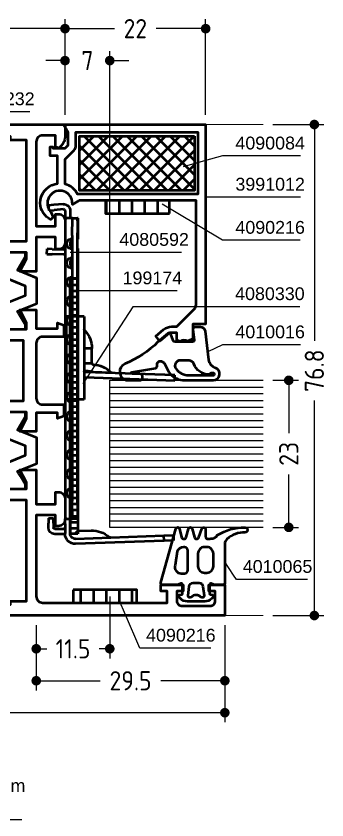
# Model space of a CAD drawing. Header units: millimetres. Extents: x 5 to 241, y 6 to 132.
# Drawn here: x 192.8 to 241.5, y 6 to 131.7 of the extents above; entities that cross this region are included whole.
import ezdxf

# ---------------------------------------------------------------- set-up
doc = ezdxf.new("R2010")
doc.units = ezdxf.units.MM
for name, color, linetype, lineweight in [('AM_5', 3, 'Continuous', 25), ('AM_C', 50, 'Continuous', 50), ('AM_S', 80, 'Continuous', 50), ('Cont2', 2, 'Continuous', 25), ('Cont3', 70, 'Continuous', 18)]:
    doc.layers.add(name, color=color, linetype=linetype, lineweight=lineweight)
doc.layers.add('WBC-GER-ENG', color=7, linetype='Continuous')
doc.styles.add('HBS_DIMTEXTSTYLE', font='isocp.shx')
doc.styles.add('SWISSL', font='swissl.ttf')
doc.dimstyles.new('Konstruktionsschnitt 1-1$0', dxfattribs={"dimscale": 0, "dimtxt": 3, "dimasz": 1.5, "dimexe": 1.5, "dimexo": 1.5, "dimgap": 1.5, "dimtad": 0, "dimdsep": 46, "dimtxsty": 'HBS_DIMTEXTSTYLE', "dimblk": 'PUNKT', "dimcen": 0, "dimclrd": 3, "dimclre": 3, "dimclrt": 2, "dimadec": 1, "dimazin": 2, "dimtfac": 0.7, "dimtofl": 0, "dimtmove": 0, "dimatfit": 3, "dimfxl": 0, "dimtolj": 1, "dimtzin": 0, "dimarcsym": 0})

# ---------------------------------------------------------------- blocks, each defined once
blk = doc.blocks.new('PUNKT')
at = {"color": 0, "linetype": 'Continuous'}
blk.add_line((-0.5, 0), (-1, 0), dxfattribs=at)
at = {"color": 0, "linetype": 'Continuous', "const_width": 0.5}
blk.add_lwpolyline([(-0.25, 0, 1), (0.25, 0, 1)], format="xyb", close=True, dxfattribs=at)
blk = doc.blocks.new('*D5')
at = {"layer": 'AM_5', "color": 3, "lineweight": -2, "transparency": 16777216}
for p, q in [((233, 74.76), (237, 74.76)), ((235.5, 73.26), (235.5, 66.51)), ((235.5, 53.26), (235.5, 60.01)), ((233, 51.76), (237, 51.76))]:
    blk.add_line(p, q, dxfattribs=at)
at = {"layer": 'AM_5', "color": 3, "lineweight": -2, "transparency": 16777216, "xscale": 1.5, "yscale": 1.5, "zscale": 1.5}
for p, rotation in [((235.5, 74.76), 90), ((235.5, 51.76), 270)]:
    blk.add_blockref('PUNKT', p, dxfattribs=dict(at, rotation=rotation))
at = {"layer": 'AM_5', "color": 2, "transparency": 16777216, "insert": (235.5, 63.26), "char_height": 3, "attachment_point": 5, "rotation": 90, "style": 'HBS_DIMTEXTSTYLE'}
blk.add_mtext('\\A1;23', dxfattribs=at)
blk = doc.blocks.new('*D6')
at = {"layer": 'AM_5', "color": 3, "lineweight": -2, "transparency": 16777216}
for p, q in [((233, 114.77), (241, 114.77)), ((239.5, 113.27), (239.5, 80.92)), ((239.5, 39.47), (239.5, 71.62)), ((233, 37.97), (241, 37.97))]:
    blk.add_line(p, q, dxfattribs=at)
at = {"layer": 'AM_5', "color": 3, "lineweight": -2, "transparency": 16777216, "xscale": 1.5, "yscale": 1.5, "zscale": 1.5}
for p, rotation in [((239.5, 114.77), 90), ((239.5, 37.97), 270)]:
    blk.add_blockref('PUNKT', p, dxfattribs=dict(at, rotation=rotation))
at = {"layer": 'AM_5', "color": 2, "transparency": 16777216, "insert": (239.5, 76.27), "char_height": 3, "attachment_point": 5, "rotation": 90, "style": 'HBS_DIMTEXTSTYLE'}
blk.add_mtext('\\A1;76.8', dxfattribs=at)
blk = doc.blocks.new('*D7')
at = {"layer": 'AM_5', "color": 3, "lineweight": -2, "transparency": 16777216}
for p, q in [((207.5, 40.96), (207.5, 31.27)), ((196, 36.47), (196, 31.27)), ((197.5, 32.77), (197.64, 32.77)), ((206, 32.77), (205.86, 32.77))]:
    blk.add_line(p, q, dxfattribs=at)
at = {"layer": 'AM_5', "color": 3, "lineweight": -2, "transparency": 16777216, "xscale": 1.5, "yscale": 1.5, "zscale": 1.5, "rotation": 180}
blk.add_blockref('PUNKT', (196, 32.77), dxfattribs=at)
at = {"layer": 'AM_5', "color": 3, "lineweight": -2, "transparency": 16777216, "xscale": 1.5, "yscale": 1.5, "zscale": 1.5}
blk.add_blockref('PUNKT', (207.5, 32.77), dxfattribs=at)
at = {"layer": 'AM_5', "color": 2, "transparency": 16777216, "insert": (201.75, 32.77), "char_height": 3, "attachment_point": 5, "style": 'HBS_DIMTEXTSTYLE'}
blk.add_mtext('\\A1;11.5', dxfattribs=at)
blk = doc.blocks.new('*D8')
at = {"layer": 'AM_5', "color": 3, "lineweight": -2, "transparency": 16777216}
for p, q in [((196, 36.47), (196, 26.27)), ((225.5, 36.47), (225.5, 26.27)), ((197.5, 27.77), (205.99, 27.77)), ((224, 27.77), (215.51, 27.77))]:
    blk.add_line(p, q, dxfattribs=at)
at = {"layer": 'AM_5', "color": 3, "lineweight": -2, "transparency": 16777216, "xscale": 1.5, "yscale": 1.5, "zscale": 1.5, "rotation": 180}
blk.add_blockref('PUNKT', (196, 27.77), dxfattribs=at)
at = {"layer": 'AM_5', "color": 3, "lineweight": -2, "transparency": 16777216, "xscale": 1.5, "yscale": 1.5, "zscale": 1.5}
blk.add_blockref('PUNKT', (225.5, 27.77), dxfattribs=at)
at = {"layer": 'AM_5', "color": 2, "transparency": 16777216, "insert": (210.75, 27.77), "char_height": 3, "attachment_point": 5, "style": 'HBS_DIMTEXTSTYLE'}
blk.add_mtext('\\A1;29.5', dxfattribs=at)
blk = doc.blocks.new('*D9')
at = {"layer": 'AM_5', "color": 3, "lineweight": -2, "transparency": 16777216}
for p, q in [((123.5, 36.47), (123.5, 21.27)), ((225.5, 36.47), (225.5, 21.27)), ((125, 22.77), (170.51, 22.77)), ((224, 22.77), (178.49, 22.77))]:
    blk.add_line(p, q, dxfattribs=at)
at = {"layer": 'AM_5', "color": 3, "lineweight": -2, "transparency": 16777216, "xscale": 1.5, "yscale": 1.5, "zscale": 1.5, "rotation": 180}
blk.add_blockref('PUNKT', (123.5, 22.77), dxfattribs=at)
at = {"layer": 'AM_5', "color": 3, "lineweight": -2, "transparency": 16777216, "xscale": 1.5, "yscale": 1.5, "zscale": 1.5}
blk.add_blockref('PUNKT', (225.5, 22.77), dxfattribs=at)
at = {"layer": 'AM_5', "color": 2, "transparency": 16777216, "insert": (174.5, 22.77), "char_height": 3, "attachment_point": 5, "style": 'HBS_DIMTEXTSTYLE'}
blk.add_mtext('\\A1;102', dxfattribs=at)
blk = doc.blocks.new('*D10')
at = {"layer": 'AM_5', "color": 3, "lineweight": -2, "transparency": 16777216}
for p, q in [((200.5, 116.27), (200.5, 126.27)), ((207.5, 76.26), (207.5, 126.27)), ((199, 124.77), (197.5, 124.77)), ((209, 124.77), (210.5, 124.77))]:
    blk.add_line(p, q, dxfattribs=at)
at = {"layer": 'AM_5', "color": 3, "lineweight": -2, "transparency": 16777216, "xscale": 1.5, "yscale": 1.5, "zscale": 1.5}
blk.add_blockref('PUNKT', (200.5, 124.77), dxfattribs=at)
at = {"layer": 'AM_5', "color": 3, "lineweight": -2, "transparency": 16777216, "xscale": 1.5, "yscale": 1.5, "zscale": 1.5, "rotation": 180}
blk.add_blockref('PUNKT', (207.5, 124.77), dxfattribs=at)
at = {"layer": 'AM_5', "color": 2, "transparency": 16777216, "insert": (204, 124.77), "char_height": 3, "attachment_point": 5, "style": 'HBS_DIMTEXTSTYLE'}
blk.add_mtext('\\A1;7', dxfattribs=at)
blk = doc.blocks.new('*D11')
at = {"layer": 'AM_5', "color": 3, "lineweight": -2, "transparency": 16777216}
for p, q in [((200.5, 116.27), (200.5, 131.27)), ((222.5, 116.27), (222.5, 131.27)), ((202, 129.77), (208.22, 129.77)), ((221, 129.77), (214.78, 129.77))]:
    blk.add_line(p, q, dxfattribs=at)
at = {"layer": 'AM_5', "color": 3, "lineweight": -2, "transparency": 16777216, "xscale": 1.5, "yscale": 1.5, "zscale": 1.5, "rotation": 180}
blk.add_blockref('PUNKT', (200.5, 129.77), dxfattribs=at)
at = {"layer": 'AM_5', "color": 3, "lineweight": -2, "transparency": 16777216, "xscale": 1.5, "yscale": 1.5, "zscale": 1.5}
blk.add_blockref('PUNKT', (222.5, 129.77), dxfattribs=at)
at = {"layer": 'AM_5', "color": 2, "transparency": 16777216, "insert": (211.5, 129.77), "char_height": 3, "attachment_point": 5, "style": 'HBS_DIMTEXTSTYLE'}
blk.add_mtext('\\A1;22', dxfattribs=at)
blk = doc.blocks.new('*D12')
at = {"layer": 'AM_5', "color": 3, "lineweight": -2, "transparency": 16777216}
for p, q in [((148.5, 116.27), (148.5, 131.27)), ((200.5, 116.27), (200.5, 131.27)), ((150, 129.77), (171.26, 129.77)), ((199, 129.77), (177.74, 129.77))]:
    blk.add_line(p, q, dxfattribs=at)
at = {"layer": 'AM_5', "color": 3, "lineweight": -2, "transparency": 16777216, "xscale": 1.5, "yscale": 1.5, "zscale": 1.5, "rotation": 180}
blk.add_blockref('PUNKT', (148.5, 129.77), dxfattribs=at)
at = {"layer": 'AM_5', "color": 3, "lineweight": -2, "transparency": 16777216, "xscale": 1.5, "yscale": 1.5, "zscale": 1.5}
blk.add_blockref('PUNKT', (200.5, 129.77), dxfattribs=at)
at = {"layer": 'AM_5', "color": 2, "transparency": 16777216, "insert": (174.5, 129.77), "char_height": 3, "attachment_point": 5, "style": 'HBS_DIMTEXTSTYLE'}
blk.add_mtext('\\A1;52', dxfattribs=at)
blk = doc.blocks.new('*S49')
at = {"layer": 'AM_5', "color": 3, "linetype": 'Continuous'}
blk.add_line((225.11, 80.29), (222.84, 79.24), dxfattribs=at)
at = {"layer": 'AM_5', "color": 3}
for p, q in [((225.15, 80.31), (225.11, 80.29)), ((237.31, 80.31), (225.15, 80.31))]:
    blk.add_line(p, q, dxfattribs=at)
at = {"layer": 'AM_5', "color": 2, "insert": (227.15, 81.31), "char_height": 2, "attachment_point": 7, "style": 'SWISSL'}
blk.add_mtext('4010016', dxfattribs=at)
blk = doc.blocks.new('*S50')
at = {"layer": 'AM_5', "color": 3, "linetype": 'Continuous'}
blk.add_line((203.8, 94.77), (201.3, 94.77), dxfattribs=at)
at = {"layer": 'AM_5', "color": 3}
blk.add_line((218.7, 94.77), (203.8, 94.77), dxfattribs=at)
at = {"layer": 'AM_5', "color": 2, "insert": (209, 95.77), "char_height": 2, "attachment_point": 7, "style": 'SWISSL'}
blk.add_mtext('4080592', dxfattribs=at)
blk = doc.blocks.new('*S51')
at = {"layer": 'AM_5', "color": 3, "linetype": 'Continuous'}
blk.add_line((226.87, 44.29), (225.5, 46.38), dxfattribs=at)
at = {"layer": 'AM_5', "color": 3}
for p, q in [((227.31, 43.62), (226.87, 44.29)), ((238.44, 43.62), (227.31, 43.62))]:
    blk.add_line(p, q, dxfattribs=at)
at = {"layer": 'AM_5', "color": 2, "insert": (228.31, 44.62), "char_height": 2, "attachment_point": 7, "style": 'SWISSL'}
blk.add_mtext('4010065', dxfattribs=at)
blk = doc.blocks.new('*U14', base_point=(148.23, 124))
for p, q in [((148.23, 145.95), (172.23, 145.95)), ((148.23, 144.91), (172.23, 144.91)), ((148.23, 143.86), (172.23, 143.86)), ((148.23, 142.82), (172.23, 142.82)), ((148.23, 141.77), (172.23, 141.77)), ((148.23, 140.72), (172.23, 140.72)), ((148.23, 139.68), (172.23, 139.68)), ((148.23, 138.63), (172.23, 138.63)), ((148.23, 137.59), (172.23, 137.59)), ((148.23, 136.54), (172.23, 136.54)), ((148.23, 135.5), (172.23, 135.5)), ((148.23, 134.45), (172.23, 134.45)), ((148.23, 133.41), (172.23, 133.41)), ((148.23, 132.36), (172.23, 132.36)), ((148.23, 131.32), (172.23, 131.32)), ((148.23, 130.27), (172.23, 130.27)), ((148.23, 129.22), (172.23, 129.22)), ((148.23, 128.18), (172.23, 128.18)), ((148.23, 127.13), (172.23, 127.13)), ((148.23, 126.09), (172.23, 126.09)), ((148.23, 125.04), (172.23, 125.04))]:
    blk.add_line(p, q)
blk.add_lwpolyline([(172.23, 124), (148.23, 124), (148.23, 147), (172.23, 147)])
blk = doc.blocks.new('*S52')
at = {"layer": 'AM_5', "color": 3, "linetype": 'Continuous'}
blk.add_line((209.95, 38.08), (208.97, 40.38), dxfattribs=at)
at = {"layer": 'AM_5', "color": 3}
for p, q in [((212.18, 32.87), (209.95, 38.08)), ((223.33, 32.87), (212.18, 32.87))]:
    blk.add_line(p, q, dxfattribs=at)
at = {"layer": 'AM_5', "color": 2, "insert": (213.18, 33.87), "char_height": 2, "attachment_point": 7, "style": 'SWISSL'}
blk.add_mtext('4090216', dxfattribs=at)
blk = doc.blocks.new('*S53')
at = {"layer": 'AM_5', "color": 3, "linetype": 'Continuous'}
blk.add_line((225, 103.41), (222.5, 103.41), dxfattribs=at)
at = {"layer": 'AM_5', "color": 3}
for p, q in [((225.15, 103.41), (225, 103.41)), ((237.31, 103.41), (225.15, 103.41))]:
    blk.add_line(p, q, dxfattribs=at)
at = {"layer": 'AM_5', "color": 2, "insert": (227.15, 104.41), "char_height": 2, "attachment_point": 7, "style": 'SWISSL'}
blk.add_mtext('3991012', dxfattribs=at)
blk = doc.blocks.new('*S54')
at = {"layer": 'AM_5', "color": 3}
for p, q in [((225.15, 109.85), (221.4, 108.81)), ((237.31, 109.85), (225.15, 109.85))]:
    blk.add_line(p, q, dxfattribs=at)
at = {"layer": 'AM_5', "color": 3, "linetype": 'Continuous'}
blk.add_line((221.4, 108.81), (218.99, 108.14), dxfattribs=at)
at = {"layer": 'AM_5', "color": 2, "insert": (227.15, 110.85), "char_height": 2, "attachment_point": 7, "style": 'SWISSL'}
blk.add_mtext('4090084', dxfattribs=at)
blk = doc.blocks.new('*S55')
at = {"layer": 'AM_5', "color": 3, "linetype": 'Continuous'}
blk.add_line((217.87, 101.01), (215.72, 102.29), dxfattribs=at)
at = {"layer": 'AM_5', "color": 3}
for p, q in [((225.15, 96.66), (217.87, 101.01)), ((237.3, 96.66), (225.15, 96.66))]:
    blk.add_line(p, q, dxfattribs=at)
at = {"layer": 'AM_5', "color": 2, "insert": (227.15, 97.66), "char_height": 2, "attachment_point": 7, "style": 'SWISSL'}
blk.add_mtext('4090216', dxfattribs=at)
blk = doc.blocks.new('*S56')
at = {"layer": 'AM_5', "color": 3}
for p, q in [((211.12, 86.28), (204.64, 76.32)), ((237.24, 86.28), (211.12, 86.28))]:
    blk.add_line(p, q, dxfattribs=at)
at = {"layer": 'AM_5', "color": 3, "linetype": 'Continuous'}
blk.add_line((204.64, 76.32), (203.27, 74.23), dxfattribs=at)
at = {"layer": 'AM_5', "color": 2, "insert": (227.11, 87.28), "char_height": 2, "attachment_point": 7, "style": 'SWISSL'}
blk.add_mtext('4080330', dxfattribs=at)
blk = doc.blocks.new('*S59')
at = {"layer": 'AM_5', "color": 3}
for p, q in [((182.87, 116.77), (175.89, 99.48)), ((182.87, 116.77), (178.25, 57.7)), ((195, 116.77), (182.87, 116.77))]:
    blk.add_line(p, q, dxfattribs=at)
at = {"layer": 'AM_5', "color": 3, "linetype": 'Continuous'}
for p, q in [((175.89, 99.48), (174.95, 97.17)), ((178.25, 57.7), (178.06, 55.21))]:
    blk.add_line(p, q, dxfattribs=at)
at = {"layer": 'AM_5', "color": 2, "insert": (184.87, 117.77), "char_height": 2, "attachment_point": 7, "style": 'SWISSL'}
blk.add_mtext('4030232', dxfattribs=at)
blk = doc.blocks.new('*S79')
at = {"layer": 'WBC-GER-ENG', "color": 3, "linetype": 'Continuous'}
blk.add_line((142.87, 71.78), (142.4, 74.23), dxfattribs=at)
at = {"layer": 'WBC-GER-ENG', "color": 3}
for p, q in [((155.57, 6), (142.87, 71.78)), ((193.75, 6), (155.57, 6))]:
    blk.add_line(p, q, dxfattribs=at)
at = {"layer": 'WBC-GER-ENG', "color": 2, "insert": (157.57, 7), "char_height": 2, "attachment_point": 7, "style": 'SWISSL'}
blk.add_mtext('4070048\\PST4.2 x 45 T20\\PSchraubenabstand < 400 mm\\P\\fSwis721 Lt BT|b0|i1|c0|p34;Screw distance < 400 mm', dxfattribs=at)
blk = doc.blocks.new('*S80')
at = {"layer": 'AM_5', "color": 3, "linetype": 'Continuous'}
blk.add_line((205, 88.75), (202.5, 88.75), dxfattribs=at)
at = {"layer": 'AM_5', "color": 3}
for p, q in [((207.5, 88.75), (205, 88.75)), ((218.02, 88.75), (207.5, 88.75))]:
    blk.add_line(p, q, dxfattribs=at)
at = {"layer": 'AM_5', "color": 2, "insert": (209.5, 89.75), "char_height": 2, "attachment_point": 7, "style": 'SWISSL'}
blk.add_mtext('199174', dxfattribs=at)
blk = doc.blocks.new('WI1021365')
for points in [[(23, -15.8), (23, -16.45), (21, -15.45), (20, -15.45), (20, -19.95), (21, -19.95), (23, -18.95), (23, -21.5), (17.6, -21.5), (17.6, -24.5), (19.5, -24.5), (19.5, -25, -0.414214), (18.5, -26), (15.2, -26, -0.414214), (14.2, -25), (14.2, -24.5), (15.9, -24.5), (15.9, -21.5), (3.2, -21.5, 0.414214), (2.2, -22.5), (2.2, -42), (4, -42), (4, -41), (5, -41), (5, -44.5), (4, -44.5), (4, -43.5), (2.5, -43.5, 0.414214), (1.7, -44.3), (1.7, -48.7, 0.414214), (2.5, -49.5), (4, -49.5), (4, -48.5), (5, -48.5), (5, -51), (0.2, -51), (0.2, 51), (5, 51), (5, 48.5), (4, 48.5), (4, 49.5), (2.5, 49.5, 0.414214), (1.7, 48.7), (1.7, 44.3, 0.414214), (2.5, 43.5), (4, 43.5), (4, 44.5), (5, 44.5), (5, 41), (4, 41), (4, 42), (2.2, 42), (2.2, 22.5, 0.414214), (3.2, 21.5), (15.9, 21.5), (15.9, 24.5), (14.2, 24.5), (14.2, 25, -0.414214), (15.2, 26), (18.5, 26, -0.414214), (19.5, 25), (19.5, 24.5), (17.6, 24.5), (17.6, 21.5), (23, 21.5), (23, 18.95), (21, 19.95), (20, 19.95), (20, 15.45), (21, 15.45), (23, 16.45), (23, 15.8), (22.27, 14.19, -0.294108), (21.36, 13.6), (21.2, 13.6, 0.414214), (20.2, 12.6), (20.2, -12.6, 0.414214), (21.2, -13.6), (21.36, -13.6, -0.294108), (22.27, -14.19), (23, -15.8)], [(54, -15.8), (54.73, -14.19, -0.294108), (55.64, -13.6), (55.8, -13.6, 0.414214), (56.8, -12.6), (56.8, 12.6, 0.414214), (55.8, 13.6), (55.64, 13.6, -0.294108), (54.73, 14.19), (54, 15.8), (54, 16.45), (56, 15.45), (57, 15.45), (57, 19.95), (56, 19.95), (54, 18.95), (54, 21.5), (59.4, 21.5), (59.4, 24.5), (57.5, 24.5), (57.5, 25, -0.414214), (58.5, 26), (62, 26, -0.414214), (63, 25), (63, 24.5), (61.1, 24.5), (61.1, 21.5), (74.3, 21.5, 0.414214), (75.3, 22.5), (75.3, 24.5), (73.5, 24.5), (73.29, 25.01), (73.69, 25.41, -0.198912), (75.1, 26), (77, 26), (77, -26), (75.1, -26, -0.198912), (73.69, -25.41), (73.29, -25.01), (73.5, -24.5), (75.3, -24.5), (75.3, -22.5, 0.414214), (74.3, -21.5), (61.1, -21.5), (61.1, -24.5), (63, -24.5), (63, -25, -0.414214), (62, -26), (58.5, -26, -0.414214), (57.5, -25), (57.5, -24.5), (59.4, -24.5), (59.4, -21.5), (54, -21.5), (54, -18.95), (56, -19.95), (57, -19.95), (57, -15.45), (56, -15.45), (54, -16.45), (54, -15.8)], [(23.99, 16.75), (22.87, 16.75, 0.131652), (22.47, 16.64), (20.66, 15.6), (20, 15.6), (20, 19.8), (20.66, 19.8), (22, 19.03), (22.49, 18.74), (22.79, 18.57), (24, 21.58), (28, 21.58), (29.21, 18.57), (31.34, 19.8), (32, 19.8), (32, 15.6), (31.34, 15.6), (29.53, 16.64, 0.131652), (29.13, 16.75), (28.01, 16.75), (26.79, 19.78), (25.21, 19.78)], [(48.99, 16.75), (47.87, 16.75, 0.131652), (47.47, 16.64), (45.66, 15.6), (45, 15.6), (45, 19.8), (45.66, 19.8), (47, 19.03), (47.49, 18.74), (47.79, 18.57), (49, 21.58), (53, 21.58), (54.21, 18.57), (56.34, 19.8), (57, 19.8), (57, 15.6), (56.34, 15.6), (54.53, 16.64, 0.131652), (54.13, 16.75), (53.01, 16.75), (51.79, 19.78), (50.21, 19.78)], [(48, 8.76, 0.198912), (47.12, 10.88), (43.79, 14.21, -0.198912), (43.2, 15.63), (43.2, 19.5), (33.8, 19.5), (33.8, 15.63, -0.198912), (33.21, 14.21), (29.88, 10.88, 0.198912), (29, 8.76), (29, -8.76, 0.198912), (29.88, -10.88), (33.21, -14.21, -0.198912), (33.8, -15.63), (33.8, -19.5), (43.2, -19.5), (43.2, -15.63, -0.198912), (43.79, -14.21), (47.12, -10.88, 0.198912), (48, -8.76)], [(23.99, -16.75), (22.87, -16.75, -0.131652), (22.47, -16.64), (20.66, -15.6), (20, -15.6), (20, -19.8), (20.66, -19.8), (22, -19.03), (22.49, -18.74), (22.79, -18.57), (24, -21.57), (28, -21.57), (29.21, -18.57), (31.34, -19.8), (32, -19.8), (32, -15.6), (31.34, -15.6), (29.53, -16.64, -0.131652), (29.13, -16.75), (28.01, -16.75), (26.79, -19.77), (25.21, -19.77)], [(48.99, -16.75), (47.87, -16.75, -0.131652), (47.47, -16.64), (45.66, -15.6), (45, -15.6), (45, -19.8), (45.66, -19.8), (47, -19.03), (47.49, -18.74), (47.79, -18.57), (49, -21.57), (53, -21.57), (54.21, -18.57), (56.34, -19.8), (57, -19.8), (57, -15.6), (56.34, -15.6), (54.53, -16.64, -0.131652), (54.13, -16.75), (53.01, -16.75), (51.79, -19.77), (50.21, -19.77)]]:
    blk.add_lwpolyline(points, format="xyb", close=True)
blk.add_lwpolyline([(29, -15.8), (29.32, -15.25, 0.339454), (29, -12.83), (28.46, -12.29, -0.198912), (27, -8.76), (27, 8.76, -0.198912), (28.46, 12.29), (29, 12.83, 0.339454), (29.32, 15.25), (29, 15.8), (29, 16.45), (31, 15.45), (32, 15.45), (32, 19.95), (31, 19.95), (29, 18.95), (29, 21.5), (31.9, 21.5), (31.9, 24.8), (31.01, 24.8), (31.38, 25.8), (33.2, 25.8), (33.2, 22.5, 0.414214), (34.2, 21.5), (42.8, 21.5, 0.414214), (43.8, 22.5), (43.8, 25.8), (45.62, 25.8), (45.99, 24.8), (45.1, 24.8), (45.1, 21.5), (48, 21.5), (48, 18.95), (46, 19.95), (45, 19.95), (45, 15.45), (46, 15.45), (48, 16.45), (48, 15.8), (47.68, 15.25, 0.339454), (48, 12.83), (48.54, 12.29, -0.198912), (50, 8.76), (50, -8.76, -0.198912), (48.54, -12.29), (48, -12.83, 0.339454), (47.68, -15.25), (48, -15.8), (48, -16.45), (46, -15.45), (45, -15.45), (45, -19.95), (46, -19.95), (48, -18.95), (48, -21.5), (45.1, -21.5), (45.1, -24.8), (45.99, -24.8), (45.62, -25.8), (43.8, -25.8), (43.8, -22.5, 0.414214), (42.8, -21.5), (34.2, -21.5, 0.414214), (33.2, -22.5), (33.2, -25.8), (31.38, -25.8), (31.01, -24.8), (31.9, -24.8), (31.9, -21.5), (29, -21.5), (29, -18.95), (31, -19.95), (32, -19.95), (32, -15.45), (31, -15.45), (29, -16.45), (29, -15.8), (29.32, -15.25)], format="xyb")
for points in [[(1.9, 17.4), (2.4, 17.4), (2.4, 19.9), (18.3, 19.9), (18.3, 13.6), (18.6, 13.6), (18.6, -13.6), (18.3, -13.6), (18.3, -19.9), (2.4, -19.9), (2.4, -17.4), (1.9, -17.4), (1.9, 17.4)], [(58.4, 13.6), (58.7, 13.6), (58.7, 19.9), (74.6, 19.9), (74.6, 17.4), (75.2, 17.4), (75.2, -17.4), (74.6, -17.4), (74.6, -19.9), (58.7, -19.9), (58.7, -13.6), (58.4, -13.6), (58.4, 13.6)]]:
    blk.add_lwpolyline(points, close=True)
blk = doc.blocks.new('WI199174')
h = blk.add_hatch()
h.set_pattern_fill('LINE', color=256, scale=0.3, angle=270)
h.set_pattern_definition([(270, (275.4065, -96.9203), (0.9525, -7e-16), [])])
h.paths.add_polyline_path([(0, 1.2), (0, 0), (40, 0), (40, 1.2)])
blk.add_lwpolyline([(0, 1.2), (0, 0), (40, 0), (40, 1.2)], close=True)
blk = doc.blocks.new('WI4010016')
for points in [[(1.19, 1.96, -0.346133), (1.8, 1.18), (1.8, 0.3, -0.449698), (1.46, 0), (-0.16, 0.2, 0.449698), (-0.5, -0.1), (-0.5, -2.79, 0.315299), (-0.3, -3.07), (0.7, -3.44, -0.548619), (0.81, -3.93), (-0.5, -5.46, 0.104737), (-3.91, -10.66, -0.684728), (-6.5, -10.42), (-6.5, -8.36, -1), (-5.5, -8.36), (-5.5, -9.42, 0.287601), (-5.34, -9.69, 0.156883), (-5.25, -9.53), (-4.59, -5.82, -0.041381), (-4.57, -5.74), (-4.52, -5.69, -0.200274), (-4.31, -5.6), (-4, -5.6, 0.57735), (-3.57, -4.85), (-3.72, -4.58, 0.149451), (-3.85, -4.46), (-5.14, -3.83, -0.069927), (-5.25, -3.76), (-5.51, -3.53, -0.212557), (-6.5, -1.3), (-6.5, 3.2, -0.852431), (-4.55, 3.51, 0.291336), (-3.3, 2.49), (1.19, 1.96)], [(1.19, 1.96, -0.346133), (1.8, 1.18), (1.8, 0.3, -0.449698), (1.46, 0), (-0.16, 0.2, 0.449698), (-0.5, -0.1), (-0.5, -2.79, 0.315299), (-0.3, -3.07), (0.7, -3.44, -0.548619), (0.81, -3.93), (-0.5, -5.46, 0.104737), (-3.91, -10.66, -0.684728), (-6.5, -10.42), (-6.5, -8.36, -1), (-5.5, -8.36), (-5.5, -9.42, 0.287601), (-5.34, -9.69, 0.156883), (-5.25, -9.53), (-4.59, -5.82, -0.041381), (-4.57, -5.74), (-4.52, -5.69, -0.200274), (-4.31, -5.6), (-4, -5.6, 0.57735), (-3.57, -4.85), (-3.72, -4.58, 0.149451), (-3.85, -4.46), (-5.14, -3.83, -0.069927), (-5.25, -3.76), (-5.51, -3.53, -0.212557), (-6.5, -1.3), (-6.5, 3.2, -0.852431), (-4.55, 3.51, 0.291336), (-3.3, 2.49), (1.19, 1.96)], [(-3.4, -2, -0.612992), (-4.67, -2.65, -0.239931), (-5.7, -0.63), (-5.7, 3.25, -1), (-5.4, 3.25), (-5.4, 2.88, -0.317837), (-5.6, 2.6), (-5.6, 2.51, 0.317975), (-3.93, 0.15, -0.317975), (-3.4, -0.6), (-3.4, -2)], [(-3.4, -2, -0.612992), (-4.67, -2.65, -0.239931), (-5.7, -0.63), (-5.7, 3.25, -1), (-5.4, 3.25), (-5.4, 2.88, -0.317837), (-5.6, 2.6), (-5.6, 2.51, 0.317975), (-3.93, 0.15, -0.317975), (-3.4, -0.6), (-3.4, -2)]]:
    blk.add_lwpolyline(points, format="xyb", close=True)
blk = doc.blocks.new('WI4010065')
for points in [[(0.3, 0, 0.414214), (0, -0.3), (0, -1.62), (0.19, -2.13, -0.520567), (0, -2.4), (-1.33, -2.4, -0.36397), (-1.53, -2.23), (-1.58, -1.97, 0.594937), (-1.91, -1.85), (-2.12, -2.05, 0.208), (-2.6, -3.15), (-2.6, -5.85, 0.208), (-2.12, -6.95), (-1.91, -7.15, 0.594937), (-1.58, -7.03), (-1.53, -6.77, -0.36397), (-1.33, -6.6), (0, -6.6, -0.520567), (0.19, -6.87), (0, -7.38), (0, -9.7, 0.505497), (0.39, -9.99), (8.79, -7.69, 0.751737), (8.78, -7.11), (7.47, -6.76, -0.767327), (7.47, -6.04), (8.78, -5.69, 0.767327), (8.78, -5.11), (7.46, -4.76, -0.767327), (7.46, -4.08), (8.78, -3.59, 0.876976), (8.7, -3), (7.5, -3, -0.414214), (7.2, -2.7), (7.2, -2.48, -0.051818), (7.23, -2.17, -0.225446), (7.75, -1.18, 0.150709), (9, 3.17, 1.016945), (8.2, 3.15, -0.195341), (7.16, 0.33, -0.211259), (6.42, 0)], [(4.9, -1.8, -0.414214), (5.9, -2.8), (5.9, -3.2, -0.414214), (4.9, -4.2), (2.9, -4.2, -0.414214), (1.9, -3.2), (1.9, -2.8, -0.414214), (2.9, -1.8)], [(0.3, -4.98), (0.3, -4.02, 0.378866), (-0.23, -3.43), (-1.66, -3.25, 0.717695), (-1.91, -3.76, -0.421053), (-1.91, -5.24, 0.717695), (-1.66, -5.75), (-0.23, -5.57, 0.378866)], [(5.4, -5.8, -0.414214), (5.9, -6.3), (5.9, -6.49, -0.328465), (5.2, -7.44), (3.1, -7.78, -0.505497), (1.8, -6.83), (1.8, -6.3, -0.414214), (2.3, -5.8)]]:
    blk.add_lwpolyline(points, format="xyb", close=True)
blk = doc.blocks.new('WI4090084')
h = blk.add_hatch()
h.set_pattern_fill('ANSI37', color=256, scale=0.5)
h.set_pattern_definition([(45, (-294.1527, -195.3823), (-1.122532, 1.122532), []), (135, (-294.1527, -195.3823), (-1.122532, -1.122532), [])])
h.paths.add_polyline_path([(-0.55, -0.85), (-18.55, -0.85), (-18.55, -9.35), (-0.55, -9.35)])
blk.add_lwpolyline([(-0.55, -0.85), (-0.55, -9.35), (-18.55, -9.35), (-18.55, -0.85), (-0.55, -0.85)], close=True)
blk = doc.blocks.new('WI4090216')
h = blk.add_hatch()
h.set_pattern_fill('_U', color=256, scale=2, angle=90, style=0, pattern_type=0)
h.set_pattern_definition([(90, (-5, 0.5), (-2, 1e-16), [])])
h.paths.add_polyline_path([(-5, 0), (5, 0), (5, 2), (-5, 2)])
blk.add_lwpolyline([(5, 2), (5, 0), (-5, 0), (-5, 2), (5, 2)], close=True)
blk = doc.blocks.new('WI3991012')
for points in [[(-11.9, 2.2), (-12.48, 1.19), (-12.04, 1.13, -1.373176), (-13.64, -2.22), (-14.47, -1.83), (-14.87, -2.23, 0.274409), (-12.3, -3.9, 0.341999), (-9.3, -1.57), (-9.2, -1.2), (-4.9, -1.2), (-4.9, -2.3), (-3.5, -2.3), (-3.5, -1.9), (-3.7, -1.9), (-3.7, 0), (-3.2, 0.5), (-1.25, 0.5), (0, -0.22), (0, 22), (-31.2, 22), (-31.2, 20), (-33.5, 20), (-33.9, 19.21, -0.339409), (-33.93, 17.99), (-33.7, 17.5), (-32.6, 17.5), (-32.6, 16.35), (-33.88, 14.82), (-33.12, 14.18), (-32.07, 15.43, 0.176327), (-31.6, 16.71), (-31.6, 17.5), (-28.89, 20.21, -0.201449), (-28.18, 20.5), (-11.9, 20.5), (-11.9, 2.2)], [(-3.99, 1.41, -0.198912), (-3.28, 1.7), (-1.2, 1.7), (-1.2, 20.8), (-10.4, 20.8), (-10.9, 20.8), (-10.9, 20.3), (-10.9, 1.97, -0.213458), (-9.31, 0), (-5.4, 0), (-3.99, 1.41)]]:
    blk.add_lwpolyline(points, format="xyb", close=True)
blk = doc.blocks.new('WI4080592')
for p, q in [((-51.05, 18.49), (-51.1, 16.99)), ((-50.25, 18.46), (-51.05, 18.49)), ((-50.3, 16.96), (-50.25, 18.46)), ((-51.1, 16.99), (-51.59, 3.16)), ((-51.1, 16.99), (-50.3, 16.96)), ((-50.79, 3.13), (-50.3, 16.96)), ((-49.57, 3.5), (-49.5, 5.58)), ((-49.99, 3.1), (-49.57, 3.5)), ((-47.65, 3.5), (-49.57, 3.5)), ((-47.65, 3.46), (-47.65, 3.53)), ((-47.65, 3.53), (-47.65, 3.53)), ((-47.65, 3.53), (-44.4, 3.53)), ((-47.65, 3.46), (-47.65, 2.66)), ((-47.65, 1.79), (-47.65, 2.66)), ((-45.34, 3.43), (-47.26, 3.45)), ((-47.26, 2.65), (-45.34, 2.63)), ((-3.37, 3.42), (-44.92, 3.42)), ((-3.37, 2.62), (-44.92, 2.62)), ((-44.4, 3.48), (-44.4, 3.53)), ((-44.4, 3.53), (-44.4, 3.53)), ((-42.9, 3.5), (-44.4, 3.5)), ((-44.4, 2.32), (-44.4, 2.62)), ((-42.9, 3.53), (-42.9, 3.53)), ((-42.9, 3.53), (-42.9, 3.48)), ((-42.9, 3.53), (-41.4, 3.53)), ((-42.9, 2.62), (-42.9, 2.32)), ((-41.4, 3.48), (-41.4, 3.53)), ((-41.4, 3.53), (-41.4, 3.53)), ((-39.9, 3.5), (-41.4, 3.5)), ((-41.4, 2.32), (-41.4, 2.62)), ((-39.9, 3.53), (-39.9, 3.53)), ((-39.9, 3.53), (-39.9, 3.48)), ((-39.9, 3.53), (-38.4, 3.53)), ((-39.9, 2.62), (-39.9, 2.32)), ((-38.4, 3.48), (-38.4, 3.53)), ((-38.4, 3.53), (-38.4, 3.53)), ((-36.9, 3.5), (-38.4, 3.5)), ((-38.4, 2.32), (-38.4, 2.62)), ((-36.9, 3.53), (-36.9, 3.53)), ((-36.9, 3.53), (-36.9, 3.48)), ((-36.9, 3.53), (-35.4, 3.53)), ((-36.9, 2.62), (-36.9, 2.32)), ((-35.4, 3.48), (-35.4, 3.53)), ((-35.4, 3.53), (-35.4, 3.53)), ((-33.9, 3.5), (-35.4, 3.5)), ((-35.4, 2.32), (-35.4, 2.62)), ((-33.9, 3.53), (-33.9, 3.53)), ((-33.9, 3.53), (-33.9, 3.48)), ((-33.9, 3.53), (-32.4, 3.53)), ((-33.9, 2.62), (-33.9, 2.32)), ((-32.4, 3.48), (-32.4, 3.53)), ((-32.4, 3.53), (-32.4, 3.53)), ((-30.9, 3.5), (-32.4, 3.5)), ((-32.4, 2.32), (-32.4, 2.62)), ((-30.9, 3.53), (-30.9, 3.53)), ((-30.9, 3.53), (-30.9, 3.48)), ((-30.9, 3.53), (-29.4, 3.53)), ((-30.9, 2.62), (-30.9, 2.32)), ((-29.4, 3.48), (-29.4, 3.53)), ((-29.4, 3.53), (-29.4, 3.53)), ((-27.9, 3.5), (-29.4, 3.5)), ((-29.4, 2.32), (-29.4, 2.62)), ((-27.9, 3.53), (-27.9, 3.53)), ((-27.9, 3.53), (-27.9, 3.48)), ((-27.9, 3.53), (-26.4, 3.53)), ((-27.9, 2.62), (-27.9, 2.32)), ((-26.4, 3.48), (-26.4, 3.53)), ((-26.4, 3.53), (-26.4, 3.53)), ((-24.9, 3.5), (-26.4, 3.5)), ((-26.4, 2.32), (-26.4, 2.62)), ((-24.9, 3.53), (-24.9, 3.53)), ((-24.9, 3.53), (-24.9, 3.48)), ((-24.9, 3.53), (-23.4, 3.53)), ((-24.9, 2.62), (-24.9, 2.32)), ((-23.4, 3.48), (-23.4, 3.53)), ((-23.4, 3.53), (-23.4, 3.53)), ((-21.9, 3.5), (-23.4, 3.5)), ((-23.4, 2.32), (-23.4, 2.62)), ((-21.9, 3.53), (-21.9, 3.53)), ((-21.9, 3.53), (-21.9, 3.48)), ((-21.9, 3.53), (-20.4, 3.53)), ((-21.9, 2.62), (-21.9, 2.32)), ((-20.4, 3.48), (-20.4, 3.53)), ((-20.4, 3.53), (-20.4, 3.53)), ((-18.9, 3.5), (-20.4, 3.5)), ((-20.4, 2.32), (-20.4, 2.62)), ((-18.9, 3.53), (-18.9, 3.53)), ((-18.9, 3.53), (-18.9, 3.48)), ((-18.9, 3.53), (-17.4, 3.53)), ((-18.9, 2.62), (-18.9, 2.32)), ((-17.4, 3.48), (-17.4, 3.53)), ((-17.4, 3.53), (-17.4, 3.53)), ((-15.9, 3.5), (-17.4, 3.5)), ((-17.4, 2.32), (-17.4, 2.62)), ((-15.9, 3.53), (-15.9, 3.53)), ((-15.9, 3.53), (-15.9, 3.48)), ((-15.9, 3.53), (-14.4, 3.53)), ((-15.9, 2.62), (-15.9, 2.32)), ((-14.4, 3.48), (-14.4, 3.53)), ((-14.4, 3.53), (-14.4, 3.53)), ((-12.9, 3.5), (-14.4, 3.5)), ((-14.4, 2.32), (-14.4, 2.62)), ((-12.9, 3.53), (-12.9, 3.53)), ((-12.9, 3.53), (-12.9, 3.48)), ((-12.9, 3.53), (-11.4, 3.53)), ((-12.9, 2.62), (-12.9, 2.32)), ((-11.4, 3.48), (-11.4, 3.53)), ((-11.4, 3.53), (-11.4, 3.53)), ((-9.9, 3.5), (-11.4, 3.5)), ((-11.4, 2.32), (-11.4, 2.62)), ((-9.9, 3.53), (-9.9, 3.53)), ((-9.9, 3.53), (-9.9, 3.48)), ((-9.9, 3.53), (-8.4, 3.53)), ((-9.9, 2.62), (-9.9, 2.32)), ((-8.4, 3.48), (-8.4, 3.53)), ((-8.4, 3.53), (-8.4, 3.53)), ((-6.9, 3.5), (-8.4, 3.5)), ((-8.4, 2.32), (-8.4, 2.62)), ((-6.9, 3.53), (-6.9, 3.53)), ((-6.9, 3.53), (-6.9, 3.48)), ((-6.9, 3.53), (-5.4, 3.53)), ((-6.9, 2.62), (-6.9, 2.32)), ((-5.4, 3.48), (-5.4, 3.53)), ((-5.4, 3.53), (-5.4, 3.53)), ((-5.4, 2.32), (-5.4, 2.62)), ((-3.9, 3.53), (-3.9, 3.48)), ((-3.9, 3.53), (-3.9, 3.53)), ((-3.9, 3.53), (-0.65, 3.53)), ((-3.9, 2.62), (-3.9, 2.32)), ((-1.03, 3.45), (-2.96, 3.43)), ((-2.96, 2.63), (-1.03, 2.65)), ((-0.65, 3.53), (-0.65, 3.46)), ((-0.65, 3.53), (-0.65, 3.53)), ((-0.65, 2.66), (-0.65, 3.46)), ((-0.65, 2.66), (-0.65, 1.79)), ((-50.05, 1.3), (-50.05, -0.1)), ((-48.45, 2.3), (-49.99, 2.3)), ((-48.45, 1.5), (-49.99, 1.5)), ((-49.25, -0.1), (-49.25, 1.3)), ((-47.65, 2.3), (-48.45, 2.3)), ((-48.45, 1.5), (-47.65, 1.5)), ((-47.65, 1.79), (-47.65, 1.5)), ((-0.65, 1.5), (-47.65, 1.5)), ((-6.34, 1.27), (-6.28, -0.53)), ((-5.48, -0.5), (-5.55, 1.29)), ((0.55, 2.3), (-0.65, 2.3)), ((-0.65, 1.5), (-0.65, 1.79)), ((0.55, 1.5), (-0.65, 1.5)), ((0.75, 1.28), (0.62, -0.19)), ((1.55, 1.21), (1.42, -0.26)), ((-48.35, -0.3), (-49.05, -0.3)), ((-49.05, -1.1), (-48.35, -1.1)), ((-48.35, -0.3), (-47.55, -0.3)), ((-47.55, -1.1), (-48.35, -1.1)), ((-47.55, -1.1), (-47.55, -0.3)), ((-6.25, -1.33), (-6.28, -0.53)), ((-5.48, -0.5), (-5.45, -1.3)), ((0.56, -0.99), (0.62, -0.19)), ((0.56, -0.99), (1.35, -1.06)), ((1.42, -0.26), (1.35, -1.06)), ((-6.25, -1.33), (-5.45, -1.3))]:
    blk.add_line(p, q)
for centre, radius, start, end in [((-50.3, 8.59), 0.3, 178, 221.8687), ((-53.5, 5.72), 4, 358, 41.8687), ((-49.99, 3.1), 1.6, 178, 270), ((-49.99, 3.1), 0.8, 178, 270), ((-6.65, -0.5), 4, 49.79, 51.3632), ((-49.05, 1.3), 1, 168.4386, 180), ((-49.05, 1.3), 0.2, 90, 180), ((-5.35, 1.3), 1, 168.463, 182), ((-5.35, 1.3), 0.2, 90, 182), ((0.55, 1.3), 1, 355, 90), ((0.55, 1.3), 0.2, 355, 90), ((-49.05, -0.1), 1, 180, 270), ((-49.05, -0.1), 0.2, 180, 270)]:
    blk.add_arc(centre, radius, start, end)
for centre, major_axis, ratio, start_param, end_param in [((-46.85, 3.46), (-0.8, 0), 0.017452, 0, 1.030377), ((-46.85, 2.66), (-0.8, 0), 0.017452, 0, 1.030377), ((-44.92, 3.44), (-0.8, 0), 0.017452, 1.030377, 1.570796), ((-44.92, 2.64), (0.8, 0), 0.017452, 4.171969, 4.712389), ((-43.65, 3.48), (0.75, 0), 0.017452, 3.141593, 6.283185), ((-43.65, 2.89), (0.75, 0), 0.707107, 3.663594, 4.712389), ((-43.65, 2.89), (0.75, 0), 0.707107, 4.712389, 5.761184), ((-40.65, 3.48), (0.75, 0), 0.017452, 3.141593, 6.283185), ((-40.65, 2.89), (0.75, 0), 0.707107, 3.663594, 4.712389), ((-40.65, 2.89), (0.75, 0), 0.707107, 4.712389, 5.761184), ((-37.65, 3.48), (0.75, 0), 0.017452, 3.141593, 6.283185), ((-37.65, 2.89), (0.75, 0), 0.707107, 3.663594, 4.712389), ((-37.65, 2.89), (0.75, 0), 0.707107, 4.712389, 5.761184), ((-34.65, 3.48), (0.75, 0), 0.017452, 3.141593, 6.283185), ((-34.65, 2.89), (0.75, 0), 0.707107, 3.663594, 4.712389), ((-34.65, 2.89), (0.75, 0), 0.707107, 4.712389, 5.761184), ((-31.65, 3.48), (0.75, 0), 0.017452, 3.141593, 6.283185), ((-31.65, 2.89), (0.75, 0), 0.707107, 3.663594, 4.712389), ((-31.65, 2.89), (0.75, 0), 0.707107, 4.712389, 5.761184), ((-28.65, 3.48), (0.75, 0), 0.017452, 3.141593, 6.283185), ((-28.65, 2.89), (0.75, 0), 0.707107, 3.663594, 4.712389), ((-28.65, 2.89), (0.75, 0), 0.707107, 4.712389, 5.761184), ((-25.65, 3.48), (0.75, 0), 0.017452, 3.141593, 6.283185), ((-25.65, 2.89), (0.75, 0), 0.707107, 3.663594, 4.712389), ((-25.65, 2.89), (0.75, 0), 0.707107, 4.712389, 5.761184), ((-22.65, 3.48), (0.75, 0), 0.017452, 3.141593, 6.283185), ((-22.65, 2.89), (0.75, 0), 0.707107, 3.663594, 4.712389), ((-22.65, 2.89), (0.75, 0), 0.707107, 4.712389, 5.761184), ((-19.65, 3.48), (0.75, 0), 0.017452, 3.141593, 6.283185), ((-19.65, 2.89), (0.75, 0), 0.707107, 3.663594, 4.712389), ((-19.65, 2.89), (0.75, 0), 0.707107, 4.712389, 5.761184), ((-16.65, 3.48), (0.75, 0), 0.017452, 3.141593, 6.283185), ((-16.65, 2.89), (0.75, 0), 0.707107, 3.663594, 4.712389), ((-16.65, 2.89), (0.75, 0), 0.707107, 4.712389, 5.761184), ((-13.65, 3.48), (0.75, 0), 0.017452, 3.141593, 6.283185), ((-13.65, 2.89), (0.75, 0), 0.707107, 3.663594, 4.712389), ((-13.65, 2.89), (0.75, 0), 0.707107, 4.712389, 5.761184), ((-10.65, 3.48), (0.75, 0), 0.017452, 3.141593, 6.283185), ((-10.65, 2.89), (0.75, 0), 0.707107, 3.663594, 4.712389), ((-10.65, 2.89), (0.75, 0), 0.707107, 4.712389, 5.761184), ((-7.65, 3.48), (0.75, 0), 0.017452, 3.141593, 6.283185), ((-7.65, 2.89), (0.75, 0), 0.707107, 3.663594, 4.712389), ((-7.65, 2.89), (0.75, 0), 0.707107, 4.712389, 5.761184), ((-4.65, 3.48), (0.75, 0), 0.017452, 3.141593, 6.283185), ((-4.65, 2.89), (0.75, 0), 0.707107, 3.663594, 4.712389), ((-4.65, 2.89), (0.75, 0), 0.707107, 4.712389, 5.761184), ((-3.37, 3.44), (-0.8, 0), 0.017452, 1.570796, 2.111216), ((-3.37, 2.64), (0.8, 0), 0.017452, 4.712389, 5.252808), ((-1.45, 3.46), (0.8, 0), 0.017452, 5.252808, 6.283185), ((-1.45, 2.66), (0.8, 0), 0.017452, 5.252808, 6.283185), ((-43.65, 2.32), (-0.75, 0), 0.707107, 0, 1.570796), ((-43.65, 2.32), (0.75, 0), 0.707107, 4.712389, 6.283185), ((-40.65, 2.32), (-0.75, 0), 0.707107, 0, 1.570796), ((-40.65, 2.32), (0.75, 0), 0.707107, 4.712389, 6.283185), ((-37.65, 2.32), (-0.75, 0), 0.707107, 0, 1.570796), ((-37.65, 2.32), (0.75, 0), 0.707107, 4.712389, 6.283185), ((-34.65, 2.32), (-0.75, 0), 0.707107, 0, 1.570796), ((-34.65, 2.32), (0.75, 0), 0.707107, 4.712389, 6.283185), ((-31.65, 2.32), (-0.75, 0), 0.707107, 0, 1.570796), ((-31.65, 2.32), (0.75, 0), 0.707107, 4.712389, 6.283185), ((-28.65, 2.32), (-0.75, 0), 0.707107, 0, 1.570796), ((-28.65, 2.32), (0.75, 0), 0.707107, 4.712389, 6.283185), ((-25.65, 2.32), (-0.75, 0), 0.707107, 0, 1.570796), ((-25.65, 2.32), (0.75, 0), 0.707107, 4.712389, 6.283185), ((-22.65, 2.32), (-0.75, 0), 0.707107, 0, 1.570796), ((-22.65, 2.32), (0.75, 0), 0.707107, 4.712389, 6.283185), ((-19.65, 2.32), (-0.75, 0), 0.707107, 0, 1.570796), ((-19.65, 2.32), (0.75, 0), 0.707107, 4.712389, 6.283185), ((-16.65, 2.32), (-0.75, 0), 0.707107, 0, 1.570796), ((-16.65, 2.32), (0.75, 0), 0.707107, 4.712389, 6.283185), ((-13.65, 2.32), (-0.75, 0), 0.707107, 0, 1.570796), ((-13.65, 2.32), (0.75, 0), 0.707107, 4.712389, 6.283185), ((-10.65, 2.32), (-0.75, 0), 0.707107, 0, 1.570796), ((-10.65, 2.32), (0.75, 0), 0.707107, 4.712389, 6.283185), ((-7.65, 2.32), (-0.75, 0), 0.707107, 0, 1.570796), ((-7.65, 2.32), (0.75, 0), 0.707107, 4.712389, 6.283185), ((-4.65, 2.32), (-0.75, 0), 0.707107, 0, 1.570796), ((-4.65, 2.32), (0.75, 0), 0.707107, 4.712389, 6.283185)]:
    blk.add_ellipse(centre, major_axis=major_axis, ratio=ratio, start_param=start_param, end_param=end_param)
blk = doc.blocks.new('WI4080330')
for p, q in [((3, 17.16), (3.8, 17.19)), ((3.49, 3.17), (3, 17.16)), ((3.8, 17.19), (4.29, 3.19)), ((4.34, 4.4), (4.24, 7.17)), ((5.69, 3.08), (5.69, 4.2)), ((5.69, 4.2), (8, 4.2)), ((8, 4.2), (8, 3)), ((13, 3), (0, 3)), ((0, 3), (0, 0.2)), ((13, 3), (13, 0.2)), ((13, 0.2), (0, 0.2))]:
    blk.add_line(p, q)
for centre, radius, start, end in [((4.45, 7.38), 0.3, 182, 225.8687), ((1.45, 4.29), 4, 2, 45.8687), ((8, 0.2), 4, 46.1313, 90), ((4.49, 3.2), 1, 182, 191.537), ((4.49, 3.2), 0.2, 182, 270), ((10.98, 3.3), 0.3, 226.1313, 270)]:
    blk.add_arc(centre, radius, start, end)
for points in [[(4.34, 4.4), (4.34, 4.4), (4.34, 4.4), (4.34, 4.4)], [(5.69, 3.08), (5.69, 3.08), (5.69, 3.08), (5.69, 3.08)]]:
    blk.add_open_spline(points, degree=3)
for points, knots in [([(4.34, 4.4), (4.34, 4.3), (4.35, 4.2), (4.36, 4), (4.37, 3.91), (4.38, 3.81), (4.4, 3.66), (4.42, 3.51), (4.44, 3.3), (4.45, 3.23), (4.46, 3.17)], [0, 0, 0, 0, 0.0277119, 0.0277119, 0.0554238, 0.0554238, 0.0554238, 0.1001205, 0.1001205, 0.1215083, 0.1215083, 0.1215083, 0.1215083]), ([(5.69, 4.2), (5.67, 4.2), (5.65, 4.21), (5.61, 4.23), (5.59, 4.24), (5.55, 4.27), (5.52, 4.29), (5.49, 4.34), (5.47, 4.37), (5.46, 4.41), (5.45, 4.42), (5.45, 4.43)], [0, 0, 0, 0, 0.00699875, 0.00699875, 0.01309671, 0.01309671, 0.02290317, 0.02290317, 0.03153117, 0.03153117, 0.03570747, 0.03570747, 0.03570747, 0.03570747]), ([(4.46, 3.17), (4.46, 3.15), (4.46, 3.14), (4.45, 3.09), (4.45, 3.07), (4.46, 3.03), (4.47, 3.02), (4.48, 3), (4.49, 3), (4.49, 3)], [-0.00007843, -0.00007843, -0.00007843, -0.00007843, 0.00252559, 0.00252559, 0.00834092, 0.00834092, 0.01281426, 0.01281426, 0.01561009, 0.01561009, 0.01561009, 0.01561009]), ([(5.69, 3.08), (5.7, 3.06), (5.7, 3.04), (5.7, 3.01), (5.71, 3), (5.71, 3), (5.71, 3), (5.71, 3)], [-0.02298167, -0.02298167, -0.02298167, -0.02298167, -0.01137656, -0.01137656, 0, 0, 0.00010778, 0.00010778, 0.00010778, 0.00010778])]:
    blk.add_open_spline(points, degree=3, knots=knots)

msp = doc.modelspace()

# ---------------------------------------------------------------- linework, layer by layer
at = {"layer": 'Cont3'}
for p, q in [((222.5, 114.767), (231.5, 114.767)), ((225.5, 37.966), (231.5, 37.966))]:
    msp.add_line(p, q, dxfattribs=at)

# ---------------------------------------------------------------- block references
at = {"layer": 'AM_5'}
for name in ['*S59', '*S54', '*S53', '*S55', '*S50', '*S80', '*S56', '*S49', '*S51', '*S52']:
    msp.add_blockref(name, (0, 0), dxfattribs=at)
at = {"layer": 'AM_C'}
msp.add_blockref('WI4090084', (221.3, 113.798), dxfattribs=at)
at = {"layer": 'AM_C', "xscale": -1}
for name, p, rotation in [('WI4080592', (199, 100.766), 270), ('WI4090216', (211.852, 102.866), 180), ('WI199174', (201.3, 50.766), 269.9999999999999), ('WI4080330', (200.5, 71.759), 270), ('WI4010016', (220.5, 81.266), 269.9999999999999), ('WI4010065', (225.5, 42.765), 269.9999999999999)]:
    msp.add_blockref(name, p, dxfattribs=dict(at, rotation=rotation))
msp.add_blockref('WI4090216', (206.75, 39.966), dxfattribs=at)
at = {"layer": 'AM_S', "rotation": 89.99999999999991}
msp.add_blockref('WI1021365', (174.5, 37.766), dxfattribs=at)
at = {"layer": 'AM_S', "xscale": -1, "rotation": 270}
msp.add_blockref('WI3991012', (200.5, 114.766), dxfattribs=at)
at = {"layer": 'Cont2'}
msp.add_blockref('*U14', (207.5, 51.764), dxfattribs=at)
at = {"layer": 'WBC-GER-ENG'}
msp.add_blockref('*S79', (0, 0), dxfattribs=at)

# ---------------------------------------------------------------- dimensions: what is measured, and where the dimension line sits
at = {"layer": 'AM_5'}
for base, p1, p2, picture, middle in [((200.5, 129.767), (148.5, 114.766), (200.5, 114.767), '*D12', (174.5, 129.767)), ((222.5, 129.767), (200.5, 114.767), (222.5, 114.767), '*D11', (211.5, 129.767)), ((207.5, 124.767), (200.5, 114.767), (207.5, 74.764), '*D10', (204, 124.767)), ((196, 32.766), (207.5, 42.464), (196, 37.966), '*D7', (201.75, 32.766))]:
    dim = msp.add_linear_dim(base=base, p1=p1, p2=p2, dimstyle='Konstruktionsschnitt 1-1$0', override={"dimscale": 1}, dxfattribs=at)
    dim.commit()
    dim.dimension.update_dxf_attribs({"geometry": picture, "text_midpoint": middle, "dimtype": 160})
for base, p1, p2, picture, middle in [((239.5, 114.767), (231.5, 37.966), (231.5, 114.767), '*D6', (239.5, 76.266)), ((235.5, 74.764), (231.5, 51.764), (231.5, 74.764), '*D5', (235.5, 63.264))]:
    dim = msp.add_linear_dim(base=base, p1=p1, p2=p2, angle=90, dimstyle='Konstruktionsschnitt 1-1$0', override={"dimscale": 1}, dxfattribs=at)
    dim.commit()
    dim.dimension.update_dxf_attribs({"geometry": picture, "text_midpoint": middle, "dimtype": 160})
for base, p1, picture, middle in [((225.5, 22.768), (123.5, 37.966), '*D9', (174.5, 22.768)), ((225.5, 27.766), (196, 37.966), '*D8', (210.75, 27.766))]:
    dim = msp.add_linear_dim(base=base, p1=p1, p2=(225.5, 37.966), dimstyle='Konstruktionsschnitt 1-1$0', override={"dimscale": 1}, dxfattribs=at)
    dim.commit()
    dim.dimension.update_dxf_attribs({"geometry": picture, "text_midpoint": middle})

doc.saveas('drawing.dxf')
